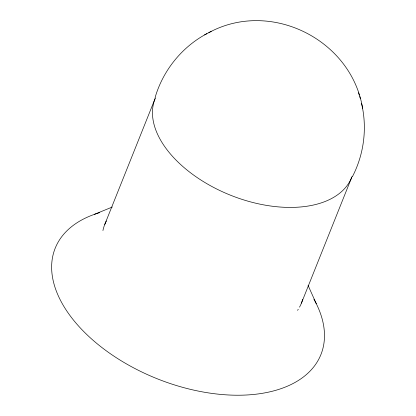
<?xml version="1.0" encoding="UTF-8"?>
<svg xmlns="http://www.w3.org/2000/svg" width="416" height="416" viewBox="0 0 416 416"><rect width="100%" height="100%" fill="white"/><g stroke="black" fill="none" stroke-linecap="round" stroke-linejoin="round"><path stroke-width="0.62" d="M155.09 97.568C162.947 70.517 181.958 46.888 206.861 33.675M104.754 224.479L155.095 98.628M301.413 303.165L351.749 177.315M352.425 176.644C363.579 155.147 367.136 129.797 362.138 106.09M208.858 32.635C270.504 -0.894 351.437 39.551 362.606 108.326M204.547 34.897L211.24 31.377M94.307 214.386L112.32 207.022M308.074 285.418L316.28 303.696M358.519 92.773L359.247 95.092M359.7 96.533L360.36 98.644M361.54 103.251L362.05 105.711M298.246 309.301A105.908 61.651 21.8 0 1 297.549 310.341M102.924 230.552A105.908 61.651 21.8 0 1 106.366 221.005M302.682 299.4A105.908 61.651 21.8 0 1 299.515 307.169M352.113 176.363A105.908 61.651 21.8 0 1 230.682 195.276A105.908 61.651 21.8 0 1 155.397 97.89M313.919 299.229A143.104 83.304 21.8 0 1 253.386 394.482A143.104 83.304 21.8 0 1 75.655 322.707A143.104 83.304 21.8 0 1 99.59 212.675"/></g></svg>
